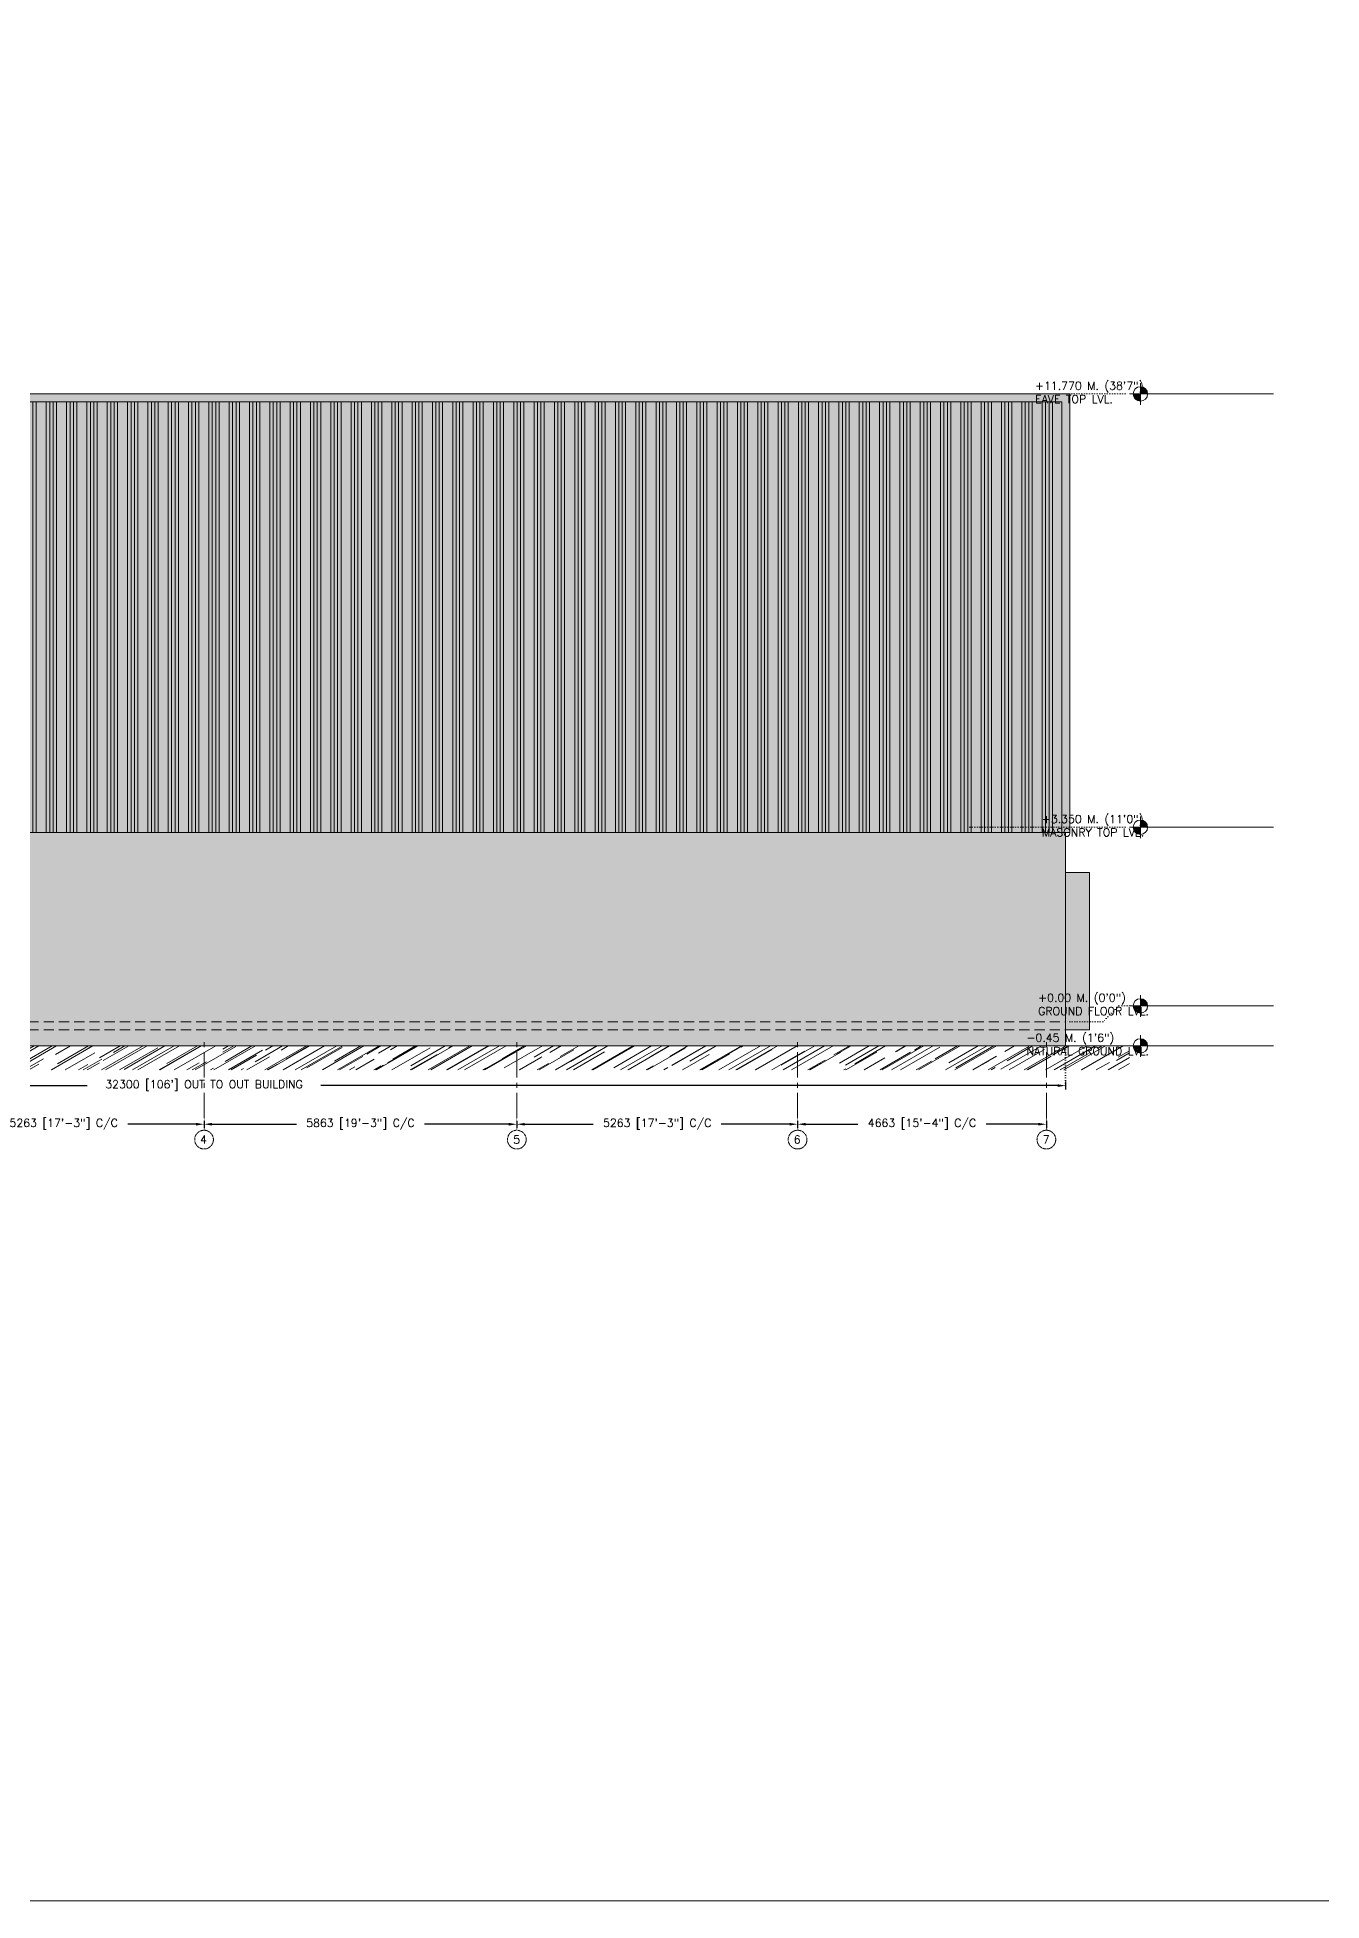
# Model space of a CAD drawing. Header units: millimetres. Extents: x 5227 to 261376, y 53707 to 123566.
# Drawn here: x 195283 to 219362, y 53707 to 88636 of the extents above; entities that cross this region are included whole.
import ezdxf

# ---------------------------------------------------------------- set-up
doc = ezdxf.new("R2010")
doc.units = ezdxf.units.MM
doc.header["$PDMODE"] = 35
doc.header["$PDSIZE"] = -10
for name, pattern in [('CENTERX2', [101.6, 63.5, -12.7, 12.7, -12.7]), ('DOT', [6.35, 0, -6.35]), ('HIDDEN', [9.525, 6.35, -3.175])]:
    doc.linetypes.add(name, pattern=pattern)
doc.layers.get('0').update_dxf_attribs({"lineweight": 0})
doc.layers.get('Defpoints').update_dxf_attribs({"lineweight": 0})
for name, color, linetype, lineweight in [('PV_DIMENTION_SECOND_ROMANS', 7, 'Continuous', 0), ('PV_DOTED LINE', 252, 'DOT', 0), ('PV_EXTRA_LINE', 252, 'Continuous', 0), ('PV_GRID MARKING', 252, 'Continuous', 0), ('PV_MASONRY', 10, 'Continuous', 0), ('PV_STEEL LINE', 7, 'Continuous', 0), ('PV_TEXT_ROMAND', 1, 'Continuous', 0), ('PV_TEXT_ROMANS', 7, 'Continuous', 0)]:
    doc.layers.add(name, color=color, linetype=linetype, lineweight=lineweight)
doc.layers.add('PV_GRID_LINE', color=252, linetype='CENTERX2', lineweight=0, transparency=0.5)
doc.layers.add('PV_HATCH', color=252, linetype='Continuous', lineweight=0, transparency=0.5)
doc.styles.add('PV_ROMAND', font='romand.shx')
doc.styles.add('PV_ROMANS', font='romans.shx')
doc.dimstyles.new('PV_1-75_MM_FOOT', dxfattribs={"dimscale": 75, "dimtxt": 2, "dimasz": 2, "dimexe": 1, "dimexo": 0.625, "dimtad": 0, "dimdec": 0, "dimdsep": 46, "dimtxsty": 'PV_ROMAND', "dimcen": 2.5, "dimadec": 0, "dimazin": 0, "dimtfac": 1, "dimtdec": 0, "dimtmove": 1, "dimatfit": 2, "dimfxl": 1, "dimfxlon": 1, "dimarcsym": 0})

# ---------------------------------------------------------------- blocks, each defined once
blk = doc.blocks.new('ELEVATION-C.')
h = blk.add_hatch(color=252)
h.dxf.hatch_style = 1
h.paths.add_polyline_path([(208679, 73730), (208679, 81801), (240845, 81801), (240845, 73730), (240912, 73730), (240995, 73730), (240995, 81951), (208529, 81951), (208529, 73730), (208612, 73730)])
h = blk.add_hatch(color=9)
h.dxf.hatch_style = 1
h.paths.add_polyline_path([(240845, 73730), (240845, 81801), (208679, 81801), (208679, 73730)])
h = blk.add_hatch()
h.set_pattern_fill('ANSI34', color=253, scale=20, angle=45)
h.paths.add_polyline_path([(240845, 73730), (240845, 81801), (208679, 81801), (208679, 73730)])
at = {"true_color": 0xf5f5f5}
h = blk.add_hatch(color=7, dxfattribs=at)
h.dxf.hatch_style = 1
h.paths.add_polyline_path([(208679, 73730), (208612, 73730), (208612, 72980), (208612, 70030), (208612, 69730), (240912, 69730), (240912, 70030), (240912, 72980), (240912, 73730), (240845, 73730)])
h = blk.add_hatch(color=254)
h.dxf.hatch_style = 1
h.paths.add_polyline_path([(208612, 72980), (208162, 72980), (208162, 70030), (208612, 70030)])
h = blk.add_hatch(color=254)
h.dxf.hatch_style = 1
h.paths.add_polyline_path([(241362, 70030), (241362, 72980), (240912, 72980), (240912, 70030)])
at = {"layer": 'PV_HATCH'}
h = blk.add_hatch(dxfattribs=at)
h.set_pattern_fill('AR-RROOF', color=254, scale=10, angle=30)
h.set_pattern_definition([(30, (78191.44, -16953.15), (356.935, 499.37045), [3810, -508, 1270, -254]), (30, (78420.5, -16674.25), (-388.88045, 165.5607), [762, -83.82, 1524, -190.5]), (30, (78193.48, -16702.67), (1058.75635, 807.7802), [2032, -355.6, 1016, -254])])
h.paths.add_polyline_path([(207412, 69730), (242112, 69730), (242112, 69280), (207412, 69280)])
blk.add_line((207412, 69730), (242112, 69730))
at = {"layer": 'PV_MASONRY', "color": 250, "true_color": 0x171717}
for p, q in [((208612, 69730), (208612, 73730)), ((240912, 69730), (240912, 73730))]:
    blk.add_line(p, q, dxfattribs=at)
at = {"layer": 'PV_MASONRY', "color": 254, "linetype": 'HIDDEN', "ltscale": 30}
for p, q in [((208612, 70180), (240912, 70180)), ((208612, 70030), (240912, 70030))]:
    blk.add_line(p, q, dxfattribs=at)
at = {"layer": 'PV_MASONRY', "color": 252}
for points in [[(208612, 70030), (208162, 70030), (208162, 72980), (208612, 72980)], [(240912, 70030), (241362, 70030), (241362, 72980), (240912, 72980)]]:
    blk.add_lwpolyline(points, dxfattribs=at)
at = {"layer": 'PV_STEEL LINE', "color": 250}
blk.add_line((208529, 73730), (240995, 73730), dxfattribs=at)
for points in [[(208529, 73730), (208529, 81951), (240995, 81951), (240995, 73730)], [(208679, 73730), (208679, 81801), (240845, 81801), (240845, 73730)]]:
    blk.add_lwpolyline(points, dxfattribs=at)
blk = doc.blocks.new('*U626')
at = {"color": 7}
blk.add_circle((0, 234), 234, dxfattribs=at)
at = {"layer": 'PV_EXTRA_LINE', "linetype": 'CENTERX2', "ltscale": 10}
blk.add_line((0, -300), (0, -2307), dxfattribs=at)
at = {"layer": 'PV_GRID MARKING', "color": 7, "const_width": 10}
blk.add_lwpolyline([(0, 0), (0, -300)], dxfattribs=at)
at = {"layer": 'PV_TEXT_ROMANS', "color": 7, "style": 'PV_ROMANS'}
blk.add_attdef('1', (-101, 132), '', height=200, dxfattribs=at)
blk = doc.blocks.new('*U625')
at = {"color": 7}
blk.add_circle((0, 234), 234, dxfattribs=at)
at = {"layer": 'PV_EXTRA_LINE', "linetype": 'CENTERX2', "ltscale": 10}
blk.add_line((0, -300), (0, -2307), dxfattribs=at)
at = {"layer": 'PV_GRID MARKING', "color": 7, "const_width": 10}
blk.add_lwpolyline([(0, 0), (0, -300)], dxfattribs=at)
at = {"layer": 'PV_TEXT_ROMANS', "color": 7, "style": 'PV_ROMANS'}
blk.add_attdef('1', (-101, 132), '', height=200, dxfattribs=at)
blk = doc.blocks.new('*U624')
at = {"color": 7}
blk.add_circle((0, 234), 234, dxfattribs=at)
at = {"layer": 'PV_EXTRA_LINE', "linetype": 'CENTERX2', "ltscale": 10}
blk.add_line((0, -300), (0, -2307), dxfattribs=at)
at = {"layer": 'PV_GRID MARKING', "color": 7, "const_width": 10}
blk.add_lwpolyline([(0, 0), (0, -300)], dxfattribs=at)
at = {"layer": 'PV_TEXT_ROMANS', "color": 7, "style": 'PV_ROMANS'}
blk.add_attdef('1', (-101, 132), '', height=200, dxfattribs=at)
blk = doc.blocks.new('*U623')
at = {"color": 7}
blk.add_circle((0, 234), 234, dxfattribs=at)
at = {"layer": 'PV_EXTRA_LINE', "linetype": 'CENTERX2', "ltscale": 10}
blk.add_line((0, -300), (0, -2307), dxfattribs=at)
at = {"layer": 'PV_GRID MARKING', "color": 7, "const_width": 10}
blk.add_lwpolyline([(0, 0), (0, -300)], dxfattribs=at)
at = {"layer": 'PV_TEXT_ROMANS', "color": 7, "style": 'PV_ROMANS'}
blk.add_attdef('1', (-101, 132), '', height=200, dxfattribs=at)
blk = doc.blocks.new('*D637')
at = {"layer": 'Defpoints', "color": 0, "transparency": 16777216}
for p in [(193146, 68374), (198410, 68374), (198410, 68262)]:
    blk.add_point(p, dxfattribs=at)
at = {"layer": 'PV_DIMENTION_SECOND_ROMANS', "color": 0, "lineweight": -2, "transparency": 16777216}
for p, q in [((193146, 68327), (193146, 68187)), ((193296, 68262), (194578, 68262)), ((198260, 68262), (196979, 68262)), ((198410, 68327), (198410, 68187))]:
    blk.add_line(p, q, dxfattribs=at)
at = {"layer": 'PV_DIMENTION_SECOND_ROMANS', "color": 0, "transparency": 16777216}
for points in [[(193296, 68287), (193296, 68237), (193146, 68262)], [(198260, 68237), (198260, 68287), (198410, 68262)]]:
    blk.add_solid(points, dxfattribs=at)
at = {"layer": 'PV_DIMENTION_SECOND_ROMANS', "color": 0, "transparency": 16777216, "insert": (195778, 68262), "char_height": 150, "attachment_point": 5, "style": 'PV_ROMAND'}
blk.add_mtext('5263 [17\'-3"] C/C', dxfattribs=at)
blk = doc.blocks.new('*D638')
at = {"layer": 'Defpoints', "color": 0, "transparency": 16777216}
for p in [(198410, 68374), (198410, 68262), (204273, 68374)]:
    blk.add_point(p, dxfattribs=at)
at = {"layer": 'PV_DIMENTION_SECOND_ROMANS', "color": 0, "lineweight": -2, "transparency": 16777216}
for p, q in [((198410, 68327), (198410, 68187)), ((198560, 68262), (200141, 68262)), ((204123, 68262), (202542, 68262)), ((204273, 68327), (204273, 68187))]:
    blk.add_line(p, q, dxfattribs=at)
at = {"layer": 'PV_DIMENTION_SECOND_ROMANS', "color": 0, "transparency": 16777216}
for points in [[(198560, 68287), (198560, 68237), (198410, 68262)], [(204123, 68237), (204123, 68287), (204273, 68262)]]:
    blk.add_solid(points, dxfattribs=at)
at = {"layer": 'PV_DIMENTION_SECOND_ROMANS', "color": 0, "transparency": 16777216, "insert": (201341, 68262), "char_height": 150, "attachment_point": 5, "style": 'PV_ROMAND'}
blk.add_mtext('5863 [19\'-3"] C/C', dxfattribs=at)
blk = doc.blocks.new('*D639')
at = {"layer": 'Defpoints', "color": 0, "transparency": 16777216}
for p in [(204273, 68374), (209536, 68374), (209536, 68262)]:
    blk.add_point(p, dxfattribs=at)
at = {"layer": 'PV_DIMENTION_SECOND_ROMANS', "color": 0, "lineweight": -2, "transparency": 16777216}
for p, q in [((204273, 68327), (204273, 68187)), ((204423, 68262), (205704, 68262)), ((209386, 68262), (208105, 68262)), ((209536, 68327), (209536, 68187))]:
    blk.add_line(p, q, dxfattribs=at)
at = {"layer": 'PV_DIMENTION_SECOND_ROMANS', "color": 0, "transparency": 16777216}
for points in [[(204423, 68287), (204423, 68237), (204273, 68262)], [(209386, 68237), (209386, 68287), (209536, 68262)]]:
    blk.add_solid(points, dxfattribs=at)
at = {"layer": 'PV_DIMENTION_SECOND_ROMANS', "color": 0, "transparency": 16777216, "insert": (206905, 68262), "char_height": 150, "attachment_point": 5, "style": 'PV_ROMAND'}
blk.add_mtext('5263 [17\'-3"] C/C', dxfattribs=at)
blk = doc.blocks.new('*D640')
at = {"layer": 'Defpoints', "color": 0, "transparency": 16777216}
for p in [(209536, 68374), (209536, 68262), (214200, 68374)]:
    blk.add_point(p, dxfattribs=at)
at = {"layer": 'PV_DIMENTION_SECOND_ROMANS', "color": 0, "lineweight": -2, "transparency": 16777216}
for p, q in [((209536, 68327), (209536, 68187)), ((209686, 68262), (210668, 68262)), ((214050, 68262), (213069, 68262)), ((214200, 68327), (214200, 68187))]:
    blk.add_line(p, q, dxfattribs=at)
at = {"layer": 'PV_DIMENTION_SECOND_ROMANS', "color": 0, "transparency": 16777216}
for points in [[(209686, 68287), (209686, 68237), (209536, 68262)], [(214050, 68237), (214050, 68287), (214200, 68262)]]:
    blk.add_solid(points, dxfattribs=at)
at = {"layer": 'PV_DIMENTION_SECOND_ROMANS', "color": 0, "transparency": 16777216, "insert": (211868, 68262), "char_height": 150, "attachment_point": 5, "style": 'PV_ROMAND'}
blk.add_mtext('4663 [15\'-4"] C/C', dxfattribs=at)
blk = doc.blocks.new('*D641')
at = {"layer": 'Defpoints', "color": 0, "transparency": 16777216}
for p in [(182260, 69730), (214560, 69730), (214560, 68986)]:
    blk.add_point(p, dxfattribs=at)
at = {"layer": 'PV_DIMENTION_SECOND_ROMANS', "color": 0, "lineweight": -2, "transparency": 16777216}
for p, q in [((182260, 69061), (182260, 68911)), ((182410, 68986), (196220, 68986)), ((214410, 68986), (200599, 68986)), ((214560, 69061), (214560, 68911))]:
    blk.add_line(p, q, dxfattribs=at)
at = {"layer": 'PV_DIMENTION_SECOND_ROMANS', "color": 0, "transparency": 16777216}
for points in [[(182410, 69011), (182410, 68961), (182260, 68986)], [(214410, 68961), (214410, 69011), (214560, 68986)]]:
    blk.add_solid(points, dxfattribs=at)
at = {"layer": 'PV_DIMENTION_SECOND_ROMANS', "color": 0, "transparency": 16777216, "insert": (198410, 68986), "char_height": 150, "attachment_point": 5, "style": 'PV_ROMAND'}
blk.add_mtext("32300 [106'] OUT TO OUT BUILDING", dxfattribs=at)
blk = doc.blocks.new('*U654')
at = {"layer": 'PV_HATCH'}
h = blk.add_hatch(color=252, dxfattribs=at)
h.dxf.hatch_style = 1
h.paths.add_polyline_path([(0, -150), (0, 0), (-150, 0, 0.414214)])
h.paths.add_polyline_path([(0, 150), (0, 0), (150, 0, 0.414214)])
at = {"layer": 'PV_TEXT_ROMAND', "color": 250}
for p, q in [((-225, 0), (225, 0)), ((-150, 0), (300, 0)), ((-75, 0), (375, 0)), ((0, 225), (0, -225)), ((0, 0), (450, 0)), ((75, 0), (525, 0)), ((150, 0), (600, 0)), ((225, 0), (675, 0)), ((300, 0), (750, 0)), ((375, 0), (825, 0)), ((450, 0), (900, 0)), ((525, 0), (975, 0)), ((600, 0), (1050, 0)), ((675, 0), (1125, 0)), ((750, 0), (1200, 0)), ((825, 0), (1275, 0)), ((900, 0), (1350, 0)), ((975, 0), (1425, 0)), ((1050, 0), (1500, 0)), ((1125, 0), (1575, 0)), ((1200, 0), (1650, 0)), ((1275, 0), (1725, 0)), ((1350, 0), (1800, 0)), ((1425, 0), (1875, 0)), ((1500, 0), (1950, 0)), ((1575, 0), (2025, 0)), ((1650, 0), (2100, 0)), ((1725, 0), (2175, 0)), ((1800, 0), (2250, 0)), ((1875, 0), (2325, 0)), ((1950, 0), (2400, 0)), ((2025, 0), (2475, 0)), ((2100, 0), (2550, 0)), ((2175, 0), (2625, 0)), ((2250, 0), (2700, 0)), ((2325, 0), (2775, 0))]:
    blk.add_line(p, q, dxfattribs=at)
at = {"layer": 'PV_TEXT_ROMAND'}
blk.add_circle((0, 0), 150, dxfattribs=at)

msp = doc.modelspace()

# ---------------------------------------------------------------- linework, layer by layer
at = {"layer": 'PV_DIMENTION_SECOND_ROMANS', "color": 1}
msp.add_lwpolyline([(5226.8, 123565.8), (261375.8, 123565.8), (261375.8, 53707), (5226.8, 53707)], close=True, dxfattribs=at)
at = {"layer": 'PV_DOTED LINE', "ltscale": 7.5}
for p, q in [((214387.7, 81950.6), (215759.4, 81950.6)), ((214388.1, 81950.6), (215759.7, 81950.6)), ((212764.2, 73829.5), (215759.7, 73829.5)), ((214559.7, 68986.3), (214559.7, 69729.5))]:
    msp.add_line(p, q, dxfattribs=at)
msp.add_lwpolyline([(215759.7, 70479.5), (215557.3, 70479.5), (215257.3, 70179.5), (214559.7, 70179.5)], dxfattribs=at)

# ---------------------------------------------------------------- block references
msp.add_blockref('ELEVATION-C.', (-26352.7, 0))
at = {"layer": 'PV_DIMENTION_SECOND_ROMANS', "xscale": 0.8999999999999999, "yscale": 0.8999999999999999, "zscale": 0.8999999999999999}
for p in [(215962.2, 81950.6), (215962.2, 73829.5), (215962.2, 70479.5), (215962.6, 69729.5)]:
    msp.add_blockref('*U654', p, dxfattribs=at)
at = {"layer": 'PV_GRID_LINE', "linetype": 'ByBlock', "lineweight": 0}
ref = msp.add_blockref('*U626', (198409.7, 68149.1), dxfattribs=dict(at, xscale=0.75, yscale=0.75, zscale=0.75, rotation=180))
ref.add_attrib('1', '4', (198335.9, 67899.8), dxfattribs={"layer": 'PV_TEXT_ROMANS', "color": 7, "height": 150, "style": 'PV_ROMANS'})
ref = msp.add_blockref('*U625', (204273.1, 68149.1), dxfattribs=dict(at, xscale=0.75, yscale=0.75, zscale=0.75, rotation=180))
ref.add_attrib('1', '5', (204206.3, 67899.8), dxfattribs={"layer": 'PV_TEXT_ROMANS', "color": 7, "height": 150, "style": 'PV_ROMANS'})
ref = msp.add_blockref('*U624', (209536.4, 68149.1), dxfattribs=dict(at, xscale=0.75, yscale=0.75, zscale=0.75, rotation=180))
ref.add_attrib('1', '6', (209462.5, 67899.8), dxfattribs={"layer": 'PV_TEXT_ROMANS', "color": 7, "height": 150, "style": 'PV_ROMANS'})
ref = msp.add_blockref('*U623', (214199.7, 68149.1), dxfattribs=dict(at, xscale=0.75, yscale=0.75, zscale=0.75, rotation=180))
ref.add_attrib('1', '7', (214133, 67899.8), dxfattribs={"layer": 'PV_TEXT_ROMANS', "color": 7, "height": 150, "style": 'PV_ROMANS'})

# ---------------------------------------------------------------- texts
at = {"layer": 'PV_TEXT_ROMAND', "char_height": 150, "attachment_point": 3, "style": 'PV_ROMAND'}
for s, insert in [('\\pxr0.05385,ql;+11.770 M. (38\'7") \\PEAVE TOP LVL.', (216131, 82179.2)), ('\\pxr0.05385,ql;+3.350 M. (11\'0") \\PMASONRY TOP LVL.', (216131, 74058.1)), ('\\pxr0.05385,ql;+0.00 M. (0\'0") \\PGROUND FLOOR LVL.', (216131, 70708.1)), ('\\pxr0.05385,ql;-0.45 M. (1\'6") \\PNATURAL GROUND LVL.', (216131.3, 69958.1))]:
    msp.add_mtext(s, dxfattribs=dict(at, insert=insert))

# ---------------------------------------------------------------- dimensions: what is measured, and where the dimension line sits
at = {"layer": 'PV_DIMENTION_SECOND_ROMANS'}
for base, p1, p2, angle, text, picture, middle in [((214559.7, 68986.3), (182259.7, 69729.5), (214559.7, 69729.5), 180, '<> OUT TO OUT BUILDING', '*D641', (198409.7, 68986.3)), ((198409.7, 68261.6), (193146.4, 68374), (198409.7, 68374), 180, '<> C/C', '*D637', (195778.1, 68261.6)), ((198409.7, 68261.6), (204273.1, 68374), (198409.7, 68374), 0, '<> C/C', '*D638', (201341.4, 68261.6)), ((209536.4, 68261.6), (204273.1, 68374), (209536.4, 68374), 180, '<> C/C', '*D639', (206904.7, 68261.6)), ((209536.4, 68261.6), (214199.7, 68374), (209536.4, 68374), 0, '<> C/C', '*D640', (211868.1, 68261.6))]:
    dim = msp.add_linear_dim(base=base, p1=p1, p2=p2, angle=angle, text=text, dimstyle='PV_1-75_MM_FOOT', override={"dimtxsty": 'PV_ROMAND'}, dxfattribs=at)
    dim.commit()
    dim.dimension.update_dxf_attribs({"geometry": picture, "text_midpoint": middle})

doc.saveas('drawing.dxf')
